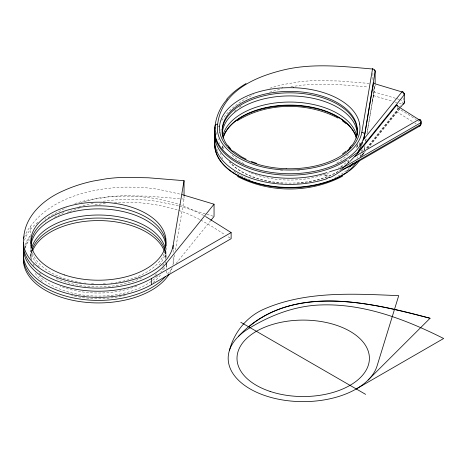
<?xml version="1.0" encoding="UTF-8"?>
<svg xmlns="http://www.w3.org/2000/svg" width="467" height="467" viewBox="0 0 467 467"><rect width="100%" height="100%" fill="white"/><g stroke="black" fill="none" stroke-linecap="round" stroke-linejoin="round"><path stroke-width="0.35" stroke-dasharray="2.33 1.75" d="M373.641 84.585L373.413 95.28L367.004 133.34M372.479 101.211L375.147 85.128M172.889 265.075A75.07 43.343 0 0 0 173.14 263.785L174.716 254.439M175.446 250.125L184.051 199.076L184.051 196.251M361.651 151.647A72.414 41.808 0 0 0 361.832 150.672L362.083 149.236M364.12 150.053L364.721 146.877M365.679 141.174L366.28 137.613M364.966 145.78L364.079 150.572M365.69 141.466L366.297 137.876M367.027 133.562L375.147 85.397A2.65 1.529 0 0 0 374.983 84.702M215.999 134.741L216.565 132.529M25.072 248.21L27.144 242.139L30.472 235.631M220.745 130.293L221.241 129.09M362.445 155.453L363.279 153.474M218.486 127.006L218.965 125.909M362.094 155.242L362.731 154.063L361.727 155.768M221.807 120.498C229.11 108.659 241.112 100.551 253.458 94.673M24.477 237.324A75.07 43.343 0 0 1 30.384 226.489C45.579 205.784 70.645 195.037 95.227 190.384A108.846 62.841 0 0 1 128.139 187.104L141.659 187.465A103.925 59.998 0 0 1 159.025 189.456L180.793 194.266M167.373 274.252L172.411 268.023M176.071 263.487L210.389 220.996M366.478 148.057L398.742 108.11M399.197 107.544L401.468 104.731M360.069 156.556L362.795 153.182M366.881 148.121L396.401 111.572A2.796 0.963 -74.9 0 0 397.627 107.9L397.598 106.132M360.991 156.305L364.639 151.787M367.377 148.395L399.764 108.303M399.822 108.799L368.352 147.724M360.197 157.811L365.766 150.929M234.271 111.409L236.016 109.908M239.367 107.282L242.443 105.122M48.019 217.861L54.108 213.968L64.037 208.877A108.846 62.841 0 0 1 66.396 207.844M54.493 217.289L64.732 212.041M67.353 212.427L69.198 211.726M69.811 211.493L79.384 208.34M269.547 92.238L281.683 88.777M74.843 203.606C91.847 198.066 109.827 195.936 127.666 196.117A108.846 62.841 0 0 1 160.531 199.532L173.018 202.544A103.925 59.998 0 0 1 188.166 207.844L203.81 215.544M79.022 206.712L93.149 203.087M290.941 86.844C316.381 82.116 342.352 84.708 367.897 87.008M94.994 204.75L107.118 203.116M114.397 202.538L127.666 202.246A108.846 62.841 0 0 1 160.531 205.661L173.018 208.673A103.925 59.998 0 0 1 188.166 213.974L200.197 219.712M182.165 198.919L184.051 199.076M179.632 198.703L148.331 196.169L123.662 195.743A103.925 59.998 0 0 0 106.137 197.208L93.178 199.462A108.846 62.841 0 0 0 80.879 202.614M369.239 83.418L338.482 80.972L314.834 80.622A103.884 59.974 0 0 0 297.473 82.075L284.514 84.329A108.846 62.841 0 0 0 268.297 88.724M178.289 205.859L159.025 201.715A103.925 59.998 0 0 0 141.659 199.724L128.139 199.362A108.846 62.841 0 0 0 102.331 201.417M179.544 206.192L213.372 216.256M373.641 91.795L395.461 98.274M373.367 95.577L393.039 101.421M401.404 104.013L399.349 103.376M399.046 99.389L396.063 98.461M399.635 99.57L403.161 100.656A2.65 1.529 0 0 1 403.36 100.726M395.234 102.104L396.775 102.582M200.81 220.033L212.467 226.775L224.925 234.714M397.598 107.935L416.179 119.529M396.401 111.572L412.974 121.91M230.108 238.042L227.015 236.063M418.029 120.725L418.952 121.315M416.085 123.924L414.918 123.171M403.161 92.723L403.161 94.889M403.161 97.772L403.161 100.656A2.65 1.01 -73 0 1 402.49 103.306M372.899 73.191L372.899 80.225M364.476 148.302L364.476 148.658A2.65 2.154 9.6 0 1 363.892 149.989M173.14 249.997L173.14 253.441M173.14 256.891L173.14 263.785M166.462 267.725L166.462 268.49M166.462 270.79L166.462 273.855M165.989 247.563L165.989 258.175M45.34 218.393L45.34 219.543M45.34 221.843L45.34 222.222M30.857 245.531L30.857 258.175M30.384 226.489L30.384 234.919M25.183 247.551A75.07 43.343 0 0 1 29.59 239.764M163.462 267.632A67.563 39.006 0 0 1 160.87 271.963M157.502 275.997A67.563 39.006 0 0 1 98.42 296.078A67.563 39.006 0 0 1 39.345 275.997M30.857 257.066A67.563 39.006 0 0 1 31.499 251.713M165.178 251.048A67.563 39.006 0 0 1 165.989 257.066M165.347 250.166A67.563 39.006 0 0 1 115.612 282.535M112.267 282.99A67.563 39.006 0 0 1 110.907 283.148M105.402 283.609A67.563 39.006 0 0 1 103.312 283.714M93.534 283.714A67.563 39.006 0 0 1 91.444 283.609M85.94 283.148A67.563 39.006 0 0 1 84.58 282.99M81.229 282.535A67.563 39.006 0 0 1 31.347 249.501M24.944 245.14A75.07 43.343 0 0 1 30.39 235.695M24.523 240.26A75.07 43.343 0 0 1 38.084 222.099M165.989 247.889A67.563 39.006 0 0 1 157.951 266.342M141.711 277.842A67.563 39.006 0 0 1 55.135 277.842M39.345 266.82A67.563 39.006 0 0 1 30.857 247.889M165.627 249.991A67.563 39.006 0 0 1 165.347 259.378M163.765 263.948A67.563 39.006 0 0 1 162.802 265.851M156.579 273.872A67.563 39.006 0 0 1 154.612 275.682M136.708 286.16A67.563 39.006 0 0 1 60.138 286.16M40.74 274.333A67.563 39.006 0 0 1 39.345 272.95M34.038 265.851A67.563 39.006 0 0 1 33.081 263.948M31.668 260.037A67.563 39.006 0 0 1 31.219 249.991M172.183 267.644A75.07 43.343 0 0 1 169.655 273.265M165.896 261.602A67.563 39.006 0 0 1 165.738 262.944M164.553 267.579A67.563 39.006 0 0 1 163.141 270.79M160.426 275.081A67.563 39.006 0 0 1 152.522 282.955M125.255 295.389A67.563 39.006 0 0 1 71.585 295.389M42.234 281.251A67.563 39.006 0 0 1 34.395 272.039M30.898 258.245A67.563 39.006 0 0 1 32.065 252.25M164.553 251.596A67.563 39.006 0 0 1 165.948 258.245M357.313 144.77A67.563 39.006 0 0 1 357.074 147.461M341.634 169.095A67.563 39.006 0 0 1 229.787 162.067M222.555 148.127A67.563 39.006 0 0 1 222.204 144.77M299.499 170.443A67.563 39.006 0 0 1 297.426 170.595M282.78 170.642A67.563 39.006 0 0 1 280.025 170.443M218.036 140.053A135.442 78.199 0 0 1 218.252 138.827M360.857 154.565A72.414 41.808 0 0 1 360.127 156.492M217.645 150.438A72.414 41.808 0 0 1 217.511 149.458M363.052 150.497A2.65 2.154 9.6 0 1 361.843 150.672M363.297 153.176A75.07 43.343 0 0 1 362.515 155.137M375.147 85.397A2.65 2.154 9.6 0 1 373.6 87.282M348.382 154.314A67.563 39.006 0 0 1 335.656 163.549M243.862 163.549A67.563 39.006 0 0 1 230.68 153.853M356.835 145.745A67.563 39.006 0 0 1 355.889 149.043M348.837 159.983A67.563 39.006 0 0 1 338.143 168.278M329.328 172.673A67.563 39.006 0 0 1 248.929 172.13M223.629 149.043A67.563 39.006 0 0 1 222.689 145.745M362.357 151.617A46.776 20.589 64.5 0 1 361.931 152.989M341.634 169.451A67.563 39.006 0 0 1 296.738 183.257M282.78 183.257A67.563 39.006 0 0 1 228.532 160.946M222.555 148.488A67.563 39.006 0 0 1 222.193 144.455M357.325 144.455A67.563 39.006 0 0 1 357.074 147.817M357.699 156.854A70.26 40.565 0 0 1 356.969 158.348M349.631 167.799A70.26 40.565 0 0 1 339.416 175.288A70.26 40.565 0 0 1 335.154 177.553M250.259 180.139A70.26 40.565 0 0 1 233.576 170.951M222.777 158.833A70.26 40.565 0 0 1 220.325 152.791M219.659 143.813A70.26 40.565 0 0 1 219.864 142.441M359.608 142.488A69.671 40.226 0 0 1 359.812 143.865"/><path stroke-width="0.7" d="M23.706 238.147C24.944 215.462 44.394 198.767 64.037 190.489A108.846 62.841 0 0 1 93.178 181.068L106.137 178.82A103.925 59.998 0 0 1 123.662 177.355L148.331 177.781L184.051 180.688L184.051 195.545M173.14 248.847L173.14 245.397L184.051 180.688M217.686 124.181A72.414 41.808 0 0 0 282.745 169.842A72.414 41.808 0 0 0 361.832 132.284L372.508 69.023A2.65 0.321 -85.1 0 1 372.853 68.847M363.408 140.269L364.447 136.236L373.495 82.817L373.635 83.365M229.332 350.735C233.833 332.959 245.981 317.484 262.705 309.697C305.161 290.637 353.385 293.772 398.719 295.658L377.079 365.906A75.035 43.32 0 0 1 268.507 396.728A75.035 43.32 0 0 1 250.149 327.688C270.796 315.248 293.947 306.375 318.202 305.068C362.316 302.75 404.86 319.06 443.65 338.499L356.263 388.953M362.731 142.242L361.75 144.717M361.3 145.757L357.798 152.324L349.047 158.523M356.735 161.891L353.07 166.649L349.047 170.595M23.484 242.239A75.07 43.343 0 0 0 80.003 286.826A75.07 43.343 0 0 0 166.462 263.125L214.049 204.202L182.048 194.599M210.845 220.43L214.049 216.466L214.049 204.202M363.752 139.172L401.924 91.911A2.65 1.01 -73 0 1 403.114 92.18M350.133 161.273L357.471 153.637L396.401 105.443L418.811 119.546A2.65 1.605 -57.4 0 1 420.779 120.684L419.868 120.101M400.674 107.171L404.323 102.652L404.323 94.719A2.65 1.529 0 0 0 403.745 92.962M349.129 148.442L351.937 145.132M226.81 99.068C232.21 92.752 238.958 87.773 246.056 83.523M227.225 99.214C220.447 106.622 216.163 116.225 215.042 126.195L215.042 140.258A2.65 2.154 8.1 0 0 215.053 140.456M368.142 380.027L430.06 318.272C372.549 303.363 299.54 284.584 248.724 326.865M238.269 336.614C287.211 282.914 368.889 301.705 430.06 318.272M349.199 162.172L342.842 167.735L329.673 171.722M342.416 154.017L346.281 151.039M352.299 164.81L350.133 166.223M237.102 120.836C266.89 102.185 307.163 101.94 338.085 118.087M354.949 156.422L418.811 119.546A2.65 1.529 60 0 1 420.685 122.792L420.685 124.596A2.65 1.529 60 0 1 419.156 125.839M23.648 244.054A75.07 43.343 0 0 0 66.647 287.158A75.07 43.343 0 0 0 151.506 278.536L231.13 232.566L205.573 216.548M349.392 166.649L420.137 125.81M23.753 249.541A75.07 43.343 0 0 0 66.145 293.153A75.07 43.343 0 0 0 151.506 284.666L231.13 238.695L231.13 232.566M349.199 166.754C342.077 169.317 336.666 174.792 329.673 177.67M342.562 176.164C310.537 193.192 269.628 193.245 237.493 176.468M373.367 83.319L401.924 91.911A2.65 1.961 38.9 0 1 404.323 94.719L357.798 152.324L357.798 153.24M251.345 161.494L256.838 163.438M246.197 159.265L241.433 156.766L233.237 151.039M240.785 322.283L365.626 394.358M342.416 120.836L346.281 123.808M227.581 145.132L230.389 148.442M375.147 83.289L375.147 71.334A2.65 1.529 0 0 0 374.23 70.027M364.476 136.043L375.147 71.334A2.65 2.154 9.2 0 0 372.508 69.017C343.117 66.402 313.071 62.998 283.971 69.857C259.033 75.864 230.243 87.311 220.284 113.113A135.442 78.199 0 0 0 217.698 124.134A2.65 2.16 8.1 0 0 215.042 126.195A75.07 43.343 0 0 0 282.488 173.531A75.07 43.343 0 0 0 364.476 134.589A2.65 2.154 9.6 0 0 361.843 132.284M166.462 263.125L166.462 266.955M151.506 278.536L151.506 284.666M23.706 243.897L23.706 255.385A75.07 43.343 0 0 0 81.836 301.857A75.07 43.343 0 0 0 168.984 274.386M165.622 276.388A75.07 43.343 0 0 1 77.89 298.757A75.07 43.343 0 0 1 23.671 253.085M32.293 249.074A67.563 39.006 0 0 1 98.42 218.06A67.563 39.006 0 0 1 164.553 249.074M30.898 243.465A67.563 39.006 0 0 1 100.749 205.824A67.563 39.006 0 0 1 165.948 246.156M30.95 245.875A67.563 39.006 0 0 1 98.42 208.883A67.563 39.006 0 0 1 165.896 245.875M31.668 248A67.563 39.006 0 0 1 98.42 215.013A67.563 39.006 0 0 1 165.178 248M173.14 245.397A75.07 43.343 0 0 1 91.147 284.339A75.07 43.343 0 0 1 23.706 236.997M32.532 250.948A67.563 39.006 0 0 1 98.42 220.582A67.563 39.006 0 0 1 164.308 250.948M223.004 138.08A67.563 39.006 0 0 1 289.762 105.093A67.563 39.006 0 0 1 356.514 138.08M222.555 135.868A67.563 39.006 0 0 1 289.762 92.834A67.563 39.006 0 0 1 356.963 135.868M403.237 104.17A2.65 1.961 38.9 0 0 404.323 102.652A2.65 1.529 0 0 0 404.218 101.246M396.401 105.478A2.796 0.963 -74.9 0 1 397.598 105.758M421.059 120.9A2.65 1.529 0 0 1 420.685 122.792L342.842 167.735L342.842 169.539L420.685 124.596A2.65 1.529 0 0 0 421.059 122.71M359.596 160.362A75.07 43.343 0 0 1 272.179 186.596A75.07 43.343 0 0 1 215.042 140.258M347.045 172.113A75.07 43.343 0 0 1 260.533 184.021A75.07 43.343 0 0 1 215.042 139.902M353.385 163.246A46.776 30.863 72.1 0 1 352.083 164.407M350.273 166.38A64.131 42.1 38.4 0 1 349.357 166.923M349.047 161.366A64.131 21.733 -29.8 0 1 348.125 162.247M326.993 178.686A75.07 43.343 0 0 1 248.969 177.437A75.07 43.343 0 0 1 215.042 136.854M326.993 172.556A75.07 43.343 0 0 1 248.969 171.307A75.07 43.343 0 0 1 215.042 130.725M347.045 159.854A75.07 43.343 0 0 1 260.533 171.763A75.07 43.343 0 0 1 215.042 127.643M222.204 134.251A67.563 39.006 0 0 1 289.762 95.916A67.563 39.006 0 0 1 357.313 134.251M222.689 136.358A67.563 39.006 0 0 1 289.762 102.045A67.563 39.006 0 0 1 356.835 136.358M360.343 143.206A46.776 10.192 -56.1 0 1 359.555 145.12M361.067 144.893A64.131 30.734 -35.2 0 1 360.6 145.92M329.515 177.232A40.074 36.012 -83.4 0 1 326.894 178.324M324.933 175.831A40.074 9.55 -24.1 0 1 327.157 175.072M348.592 169.755A40.215 29.742 84.6 0 1 346.707 171.383M340.793 167.349A40.215 3.654 -38 0 1 342.194 166.345M223.191 137.777A67.563 39.006 0 0 1 289.762 105.449A67.563 39.006 0 0 1 356.327 137.777M227.312 145.284A67.563 39.006 0 0 1 289.762 91.386A67.563 39.006 0 0 1 352.206 145.284M350.991 146.883A67.563 39.006 0 0 1 347.442 150.707M232.566 151.156A67.563 39.006 0 0 1 228.532 146.883M286.143 168.71A70.26 40.565 0 0 1 219.864 132.354M219.589 126.113A70.26 40.565 0 0 1 282.57 87.849M293.375 87.691A70.26 40.565 0 0 1 359.654 124.047M359.608 124.099A69.671 40.226 0 0 1 359.882 130.299A70.26 40.565 0 0 1 339.416 156.9A70.26 40.565 0 0 1 296.919 168.552A69.671 40.226 0 0 1 286.178 168.715M282.605 87.907A69.688 40.232 0 0 1 293.34 87.743M219.91 132.359A69.676 40.226 0 0 1 219.636 126.16M64.639 274.981A67.563 39.006 0 0 0 165.989 241.2A67.563 39.006 0 0 0 64.639 207.418A67.563 39.006 0 0 0 64.639 274.981M270.101 391.422A66.209 38.224 0 0 0 369.409 358.317A66.209 38.224 0 0 0 270.101 325.219A66.209 38.224 0 0 0 270.101 391.422"/></g></svg>
